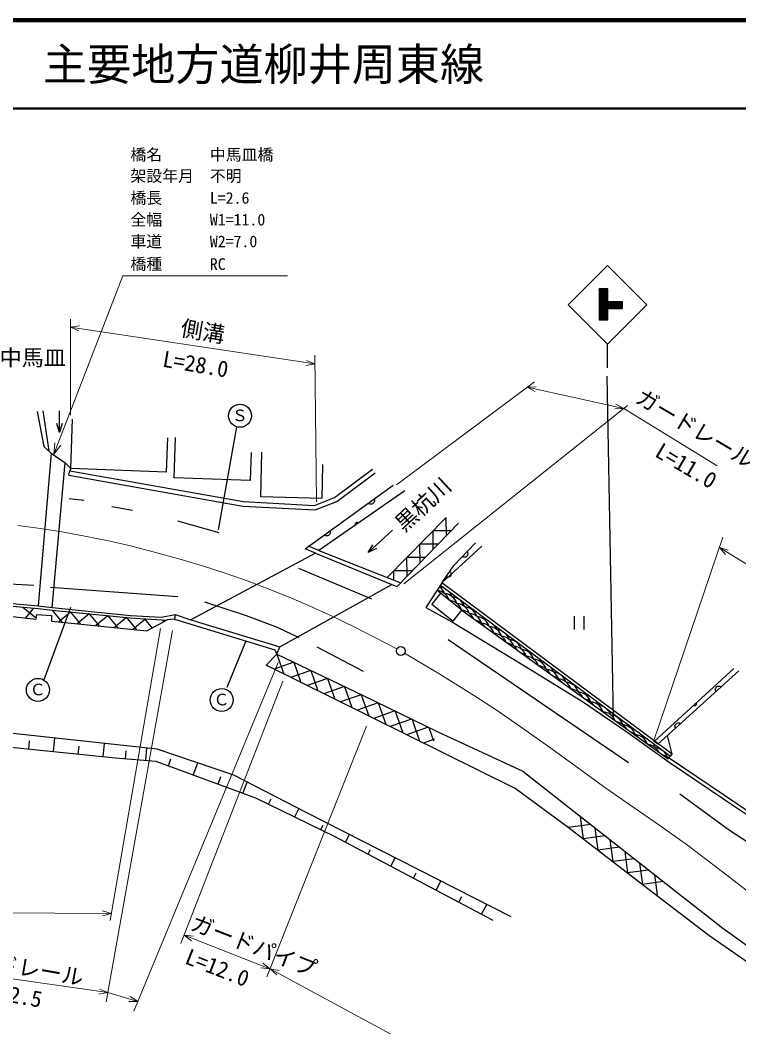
# Model space of a CAD drawing. Units: millimetres, scale not verified. Extents: x 40000 to 680000, y 20000 to 380000.
# Drawn here: x 214144 to 295619, y 265960 to 380000 of the extents above; entities that cross this region are included whole.
import ezdxf
from ezdxf.enums import TextEntityAlignment as Align

# ---------------------------------------------------------------- set-up
doc = ezdxf.new("R2010")
doc.units = ezdxf.units.MM
doc.header["$LTSCALE"] = 1000
doc.linetypes.add('CHAIN', pattern=[18.5, 12, -1.5, 3.5, -1.5])
for name, color, linetype, lineweight in [('M-BGD', 7, 'Continuous', 25), ('M-BGD-EXST', 7, 'Continuous', 25), ('M-BMK', 2, 'CHAIN', 13), ('M-BMK-SRVR', 3, 'Continuous', 25), ('M-STR-HTXT', 7, 'Continuous', 13), ('M-STR-STR1', 1, 'Continuous', 25), ('M-STR-STRC', 7, 'Continuous', 25), ('M-TTL', 2, 'Continuous', 140), ('M-TTL-LINE', 7, 'Continuous', 50)]:
    doc.layers.add(name, color=color, linetype=linetype, lineweight=lineweight)
doc.layers.add('M-BMK-HTXT', color=7, linetype='Continuous')
doc.layers.add('M-TTL-TXT', color=7, linetype='Continuous')
doc.styles.add('ＭＳ ゴシック', font='')
doc.styles.get('ＭＳ ゴシック').set_extended_font_data('MS Gothic')

msp = doc.modelspace()

# ---------------------------------------------------------------- hatches: boundary and pattern name
at = {"layer": 'M-STR-STRC'}
h = msp.add_hatch(dxfattribs=at)
h.set_pattern_fill('USER', color=256, style=0, pattern_type=2)
h.set_pattern_definition([(225, (280775, 349546), (70.7107, -70.7107), [])])
h.paths.add_polyline_path([(279769, 346057), (280775, 346057), (280775, 347332), (282386, 347332), (282386, 348137), (280775, 348137), (280775, 349546), (279769, 349546)])

# ---------------------------------------------------------------- linework, layer by layer
at = {"layer": 'M-BGD'}
for p, q in [((216094, 335661), (216814, 331718)), ((216720, 335724), (217389, 331194)), ((218598, 333298), (218613, 335739)), ((219885, 329224), (220100, 334782)), ((230843, 332671), (230693, 328805)), ((231609, 328151), (231775, 332709)), ((216814, 331718), (217653, 330955)), ((240334, 331008), (240219, 327837)), ((241423, 326005), (241557, 331066)), ((219244, 329848), (219885, 329224)), ((248433, 329670), (248331, 325822)), ((219676, 328439), (219762, 328932)), ((219676, 328439), (239408, 324959)), ((219885, 329224), (219762, 328932)), ((219762, 328932), (239465, 325456)), ((230693, 328805), (219885, 329224)), ((249786, 325922), (254077, 329128)), ((250032, 325482), (254377, 328727)), ((240219, 327837), (231609, 328151)), ((246441, 320128), (256446, 327304)), ((257748, 326686), (247995, 319934)), ((219714, 325822), (221413, 325607)), ((239465, 325456), (247516, 325019)), ((248331, 325822), (241423, 326005)), ((247516, 325019), (249786, 325922)), ((247599, 324514), (250032, 325482)), ((224550, 324912), (226872, 324505)), ((239408, 324959), (247599, 324514)), ((231971, 323284), (236687, 321944)), ((262448, 323663), (255762, 316867)), ((256882, 315834), (263838, 323002)), ((262465, 321587), (262448, 323663)), ((253601, 319687), (256340, 322228)), ((263029, 322168), (260960, 322151)), ((260977, 320054), (260960, 322151)), ((261562, 320656), (259472, 320639)), ((259490, 318521), (259472, 320639)), ((263310, 318228), (265774, 320791)), ((247613, 319608), (246441, 320128)), ((247995, 319934), (246848, 320420)), ((247995, 319934), (255762, 316867)), ((266464, 320396), (261980, 316282)), ((260094, 319144), (257985, 319127)), ((258002, 316988), (257985, 319127)), ((261980, 316282), (263310, 318228)), ((198935, 317035), (215696, 315979)), ((245699, 317916), (253982, 314455)), ((258627, 317632), (256497, 317615)), ((256505, 316581), (256497, 317615)), ((255762, 316867), (257307, 316272)), ((256262, 316079), (256882, 315834)), ((261980, 316282), (261411, 315410)), ((261793, 315994), (287854, 296625)), ((288044, 296857), (261957, 316246)), ((217588, 315759), (232018, 314703)), ((261411, 315410), (260117, 313467)), ((261804, 315082), (260821, 313854)), ((264203, 313163), (261406, 315401)), ((196851, 314248), (215979, 312149)), ((211568, 313757), (216174, 313358)), ((211598, 314056), (216199, 313657)), ((235037, 314111), (239767, 312568)), ((260821, 313854), (263220, 311935)), ((214448, 313508), (215994, 312242)), ((215651, 313403), (214736, 312286)), ((215979, 312149), (216025, 312668)), ((216025, 312668), (217717, 312556)), ((216174, 313358), (217762, 313152)), ((217717, 312556), (217695, 311924)), ((217762, 313152), (218868, 311804)), ((217762, 313152), (226617, 312278)), ((217791, 313451), (226640, 312577)), ((219873, 312944), (218526, 311839)), ((219873, 312944), (220985, 311587)), ((221984, 312735), (220629, 311624)), ((221984, 312735), (223103, 311371)), ((224095, 312527), (222732, 311409)), ((224095, 312527), (225220, 311155)), ((226640, 312577), (230160, 312379)), ((230160, 312379), (231702, 312676)), ((231702, 312676), (231643, 312142)), ((231702, 312676), (233498, 312066)), ((239767, 312568), (243263, 311232)), ((260117, 313467), (263174, 311813)), ((263220, 311935), (264203, 313163)), ((264203, 313163), (287600, 296314)), ((276945, 312486), (276945, 310986)), ((278096, 310986), (278096, 312486)), ((217695, 311924), (228518, 310818)), ((226206, 312319), (224835, 311194)), ((226206, 312319), (227338, 310938)), ((226617, 312278), (230791, 312044)), ((228399, 312178), (226938, 310979)), ((228255, 312186), (229114, 311139)), ((228518, 310818), (230820, 312059)), ((230613, 312054), (230235, 311744)), ((230289, 312072), (230459, 311864)), ((231643, 312142), (230820, 312059)), ((231643, 312142), (243029, 308681)), ((263174, 311813), (272203, 306345)), ((243263, 311232), (245731, 310049)), ((262653, 309836), (283111, 295895)), ((242019, 306926), (243258, 308185)), ((243029, 308681), (243258, 308185)), ((243258, 308185), (243600, 309021)), ((243258, 308185), (244051, 305924)), ((243258, 308185), (252955, 303524)), ((247788, 309021), (253032, 306245)), ((253932, 301051), (242019, 306926)), ((242086, 306994), (242129, 306872)), ((245170, 307266), (242925, 306479)), ((245170, 307266), (245973, 304976)), ((247082, 306347), (244809, 305550)), ((247082, 306347), (247895, 304028)), ((272203, 306345), (277994, 302748)), ((286014, 298283), (295062, 306569)), ((295601, 306291), (286441, 297967)), ((248994, 305428), (246693, 304621)), ((250906, 304509), (248576, 303692)), ((248994, 305428), (249817, 303080)), ((250906, 304509), (251739, 302132)), ((252817, 303590), (250460, 302763)), ((252817, 303590), (253661, 301185)), ((252955, 303524), (261490, 299375)), ((254718, 302667), (252344, 301834)), ((254733, 302659), (255585, 300231)), ((277994, 302748), (282814, 299474)), ((256617, 301743), (254226, 300905)), ((256650, 301728), (257509, 299276)), ((270269, 292948), (253932, 301051)), ((258517, 300820), (256104, 299974)), ((258566, 300796), (259434, 298322)), ((229694, 297430), (209440, 299600)), ((260416, 299897), (257981, 299043)), ((260482, 299865), (261015, 298345)), ((261490, 299375), (271115, 294910)), ((282814, 299474), (287706, 295949)), ((288044, 296857), (287531, 298958)), ((202503, 298725), (224952, 296418)), ((215130, 297428), (215225, 298355)), ((217936, 297139), (218094, 298673)), ((220742, 296851), (220836, 297764)), ((223549, 296562), (223704, 298071)), ((261110, 298550), (259858, 298111)), ((286441, 297967), (286014, 298283)), ((226099, 296325), (226171, 297211)), ((228393, 296139), (228508, 297557)), ((238364, 294458), (229694, 297430)), ((287600, 296314), (288044, 296857)), ((224952, 296418), (229541, 296046)), ((229541, 296046), (240817, 291892)), ((230950, 295527), (231239, 296311)), ((233769, 294488), (234275, 295860)), ((287700, 296437), (295483, 291177)), ((287706, 295949), (295260, 290845)), ((236589, 293450), (236906, 294311)), ((246635, 290200), (238364, 294458)), ((271115, 294910), (288909, 280940)), ((239408, 292411), (239875, 293680)), ((276269, 288560), (270269, 292948)), ((288940, 292358), (294572, 288224)), ((240817, 291892), (249732, 287580)), ((242303, 291173), (242595, 291777)), ((295260, 290845), (301699, 286528)), ((295483, 291177), (301922, 286861)), ((245274, 289736), (245725, 290668)), ((269818, 278413), (246635, 290200)), ((277618, 289804), (277951, 287268)), ((248246, 288299), (248498, 288820)), ((278783, 288890), (276269, 288560)), ((286298, 280858), (276269, 288560)), ((249732, 287580), (267736, 278034)), ((251018, 286898), (251466, 287744)), ((280434, 287594), (277951, 287268)), ((279305, 288480), (279634, 285976)), ((294572, 288224), (298809, 285486)), ((282084, 286298), (279634, 285976)), ((280992, 287156), (281316, 284684)), ((253590, 285534), (253873, 286068)), ((256162, 284171), (256657, 285104)), ((282678, 285831), (282999, 283392)), ((283735, 285002), (281316, 284684)), ((284365, 284507), (284681, 282100)), ((258734, 282807), (259045, 283394)), ((285386, 283705), (282999, 283392)), ((286052, 283182), (286349, 280917)), ((261306, 281443), (261848, 282465)), ((287037, 282409), (284681, 282100)), ((263878, 280080), (264217, 280719)), ((292208, 276292), (286298, 280858)), ((288909, 280940), (293817, 277142)), ((266450, 278716), (267039, 279826)), ((293817, 277142), (298170, 273994)), ((297760, 272441), (292208, 276292))]:
    msp.add_line(p, q, dxfattribs=at)
for points in [[(218892, 334296), (218598, 333298), (218319, 334300)], [(254270, 325743), (254297, 325650), (254304, 325558), (254293, 325443), (254250, 325352), (254190, 325275), (254089, 325203), (253996, 325170), (253897, 325158), (253782, 325184), (253698, 325220), (253620, 325277)], [(252466, 323030), (252428, 323059), (252386, 323078), (252329, 323092), (252279, 323086), (252232, 323072), (252181, 323037), (252151, 322997), (252128, 322953), (252121, 322894), (252124, 322849), (252137, 322802)], [(249267, 322155), (249295, 322062), (249301, 321970), (249291, 321854), (249247, 321764), (249187, 321687), (249086, 321614), (248994, 321582), (248894, 321570), (248779, 321596), (248695, 321631), (248617, 321689)], [(254529, 320157), (253601, 319687), (254140, 320576)], [(264820, 319798), (264864, 319711), (264887, 319622), (264897, 319507), (264871, 319410), (264826, 319323), (264740, 319233), (264655, 319185), (264559, 319155), (264442, 319160), (264352, 319179), (264265, 319221)], [(262871, 317585), (262929, 317507), (262966, 317423), (262996, 317311), (262986, 317211), (262956, 317118), (262886, 317016), (262810, 316954), (262721, 316908), (262604, 316893), (262512, 316898), (262419, 316925)], [(293015, 303941), (292977, 304030), (292960, 304120), (292957, 304237), (292990, 304331), (293041, 304415), (293132, 304499), (293221, 304541), (293318, 304565), (293435, 304552), (293523, 304527), (293607, 304479)], [(290505, 302396), (290547, 302372), (290591, 302360), (290650, 302354), (290699, 302366), (290743, 302386), (290789, 302428), (290814, 302471), (290830, 302518), (290829, 302577), (290820, 302622), (290800, 302666)], [(288435, 299779), (288397, 299869), (288380, 299959), (288377, 300075), (288410, 300170), (288461, 300254), (288553, 300337), (288641, 300379), (288738, 300403), (288855, 300390), (288943, 300365), (289027, 300317)]]:
    msp.add_lwpolyline(points, dxfattribs=at)
for centre, start, end in [((261210, 313723), 19.33089, 83.3495), ((260671, 314483), 19.33089, 53.03307), ((261531, 314124), 64.62485, 83.3495), ((262070, 313364), 19.33089, 83.3495), ((261531, 314124), 19.33089, 42.13296), ((262609, 312604), 19.33089, 83.3495), ((262930, 313005), 19.33089, 83.3495), ((263468, 312245), 19.33089, 83.3495), ((264007, 311485), 25.13181, 83.3495), ((264328, 311886), 19.33089, 83.3495), ((264867, 311126), 19.33089, 83.3495), ((263789, 312646), 19.33089, 25.68305), ((265188, 311528), 75.98929, 83.3495), ((265406, 310366), 32.26453, 76.21677), ((265727, 310767), 19.33089, 83.3495), ((266266, 310007), 19.33089, 83.3495), ((265188, 311528), 19.33089, 30.76852), ((266586, 310409), 69.46347, 83.3495), ((266586, 310409), 19.33089, 37.29433), ((267125, 309649), 19.33089, 83.3495), ((266804, 309247), 43.04877, 65.43253), ((267664, 308889), 23.1067, 83.3495), ((267985, 309290), 56.44653, 83.3495), ((268524, 308530), 19.33089, 83.3495), ((267985, 309290), 19.33089, 50.31128), ((269063, 307770), 29.69128, 78.79002), ((269384, 308171), 19.33089, 83.3495), ((269922, 307411), 19.33089, 83.3495), ((268845, 308931), 19.33089, 23.31669), ((270243, 307812), 78.79761, 83.3495), ((270782, 307052), 19.33089, 83.3495), ((270461, 306651), 38.65852, 69.82278), ((271321, 306292), 21.19376, 83.3495), ((270243, 307812), 19.33089, 27.9602), ((271642, 306693), 73.17421, 83.3495), ((272181, 305933), 19.33089, 83.3495), ((272720, 305173), 27.34949, 81.13181), ((271642, 306693), 19.33089, 33.5836), ((273041, 305574), 65.24752, 83.3495), ((273579, 304814), 19.33089, 83.3495), ((273041, 305574), 19.33089, 41.51028), ((274118, 304054), 35.23915, 73.24215), ((274439, 304455), 19.33089, 83.3495), ((274978, 303695), 19.37435, 83.3495), ((275838, 303337), 19.33089, 83.3495), ((275299, 304097), 19.33089, 25.41582), ((276697, 302978), 76.3116, 83.3495), ((275517, 302935), 51.88209, 56.59922), ((276377, 302577), 25.18295, 83.29835), ((277236, 302218), 19.33089, 83.3495), ((276697, 302978), 19.33089, 30.44621), ((278096, 301859), 69.90778, 83.3495), ((277775, 301458), 32.33106, 76.15024), ((278635, 301099), 19.33089, 83.3495), ((278096, 301859), 19.33089, 36.85003), ((279495, 300740), 58.249, 83.3495), ((279174, 300339), 43.17759, 65.30372), ((280033, 299980), 23.15482, 83.3495), ((279495, 300740), 19.33089, 48.50881), ((280893, 299621), 19.33089, 83.3495), ((281432, 298861), 29.75119, 78.73012), ((280354, 300381), 19.33089, 23.06858), ((281753, 299262), 79.08671, 83.3495), ((282292, 298502), 19.33089, 83.3495), ((281753, 299262), 19.33089, 27.67109), ((283152, 298143), 73.53935, 83.3495), ((282831, 297742), 38.75134, 69.72997), ((283690, 297383), 21.23937, 83.3495), ((283152, 298143), 19.33089, 33.21846), ((284550, 297025), 65.83955, 83.3495), ((285089, 296265), 27.40451, 81.07679), ((284550, 297025), 19.33089, 40.91826), ((285949, 295906), 19.33089, 83.3495), ((286488, 295146), 46.61142, 73.16564), ((287347, 294787), 77.89599, 83.3495)]:
    msp.add_arc(centre, 1690, start, end, dxfattribs=at)
at = {"layer": 'M-BGD-EXST'}
for p, q in [((236619, 322272), (238707, 333932)), ((216857, 305311), (219876, 313495)), ((237627, 304422), (239714, 309604))]:
    msp.add_line(p, q, dxfattribs=at)
for centre in [(239075, 335182), (216160, 304131), (236994, 302992)]:
    msp.add_circle(centre, 1304, dxfattribs=at)
at = {"layer": 'M-BMK'}
for points in [[(213871, 322768), (216466, 322418), (219081, 322001), (221686, 321525), (224163, 321015), (226639, 320445), (229382, 319750), (232121, 318995), (234821, 318181), (237513, 317307), (239986, 316443), (242448, 315519), (244813, 314566), (247155, 313558), (249592, 312441), (252011, 311267), (254433, 310036), (256853, 308778)], [(257728, 308295), (261708, 305894), (265655, 303443), (268203, 301789), (270725, 300079), (274046, 297733), (277342, 295330), (280277, 293197), (283247, 291114), (286528, 288848), (289782, 286528), (293744, 283504), (297722, 280477)]]:
    msp.add_lwpolyline(points, dxfattribs=at)
at = {"layer": 'M-BMK-SRVR'}
msp.add_circle((257291, 308538), 498, dxfattribs=at)
at = {"layer": 'M-STR-HTXT'}
for p, q in [((217959, 330818), (225785, 351052)), ((225789, 351051), (244445, 351051)), ((219865, 335243), (219855, 346112)), ((219856, 345206), (247569, 341058)), ((247558, 342038), (247736, 325423)), ((256796, 327362), (272449, 339033)), ((271614, 338410), (282596, 336018)), ((283009, 336347), (257629, 316154)), ((282596, 336018), (293153, 329519)), ((285959, 298294), (293814, 321424)), ((293416, 320252), (308680, 310883)), ((231401, 310842), (223912, 268800)), ((224354, 278009), (230057, 311088)), ((227032, 267720), (243405, 307227)), ((243943, 305137), (232378, 275398)), ((242107, 271614), (253394, 300010)), ((161315, 279207), (224492, 278811)), ((232741, 276330), (242469, 272546)), ((224100, 269854), (204629, 272601)), ((242474, 272540), (322980, 229064)), ((224100, 269854), (227493, 268833))]:
    msp.add_line(p, q, dxfattribs=at)
for points in [[(220816, 344806), (219856, 345206), (220882, 345374)], [(246606, 341453), (247569, 341058), (246543, 340884)], [(272529, 337916), (271614, 338410), (272651, 338475)], [(281680, 336512), (282596, 336018), (281558, 335953)], [(218745, 331854), (217959, 330818), (218078, 332112)], [(294118, 319484), (293416, 320252), (294418, 319972)], [(223494, 279105), (224492, 278811), (223490, 278533)], [(233568, 275699), (232741, 276330), (233776, 276233)], [(241641, 273177), (242469, 272546), (241434, 272643)], [(243242, 271837), (242474, 272540), (243497, 272350)], [(223135, 270245), (224100, 269854), (223075, 269675)], [(226619, 269396), (227493, 268833), (226454, 268848)]]:
    msp.add_lwpolyline(points, dxfattribs=at)
at = {"layer": 'M-STR-STR1'}
for p, q in [((217653, 330955), (216199, 313657)), ((217653, 330955), (219244, 329848)), ((217791, 313450), (219244, 329848)), ((247613, 319608), (233498, 312066)), ((247613, 319608), (256262, 316079)), ((243600, 309021), (256262, 316079)), ((216199, 313657), (217791, 313450)), ((233498, 312066), (243600, 309021))]:
    msp.add_line(p, q, dxfattribs=at)
at = {"layer": 'M-STR-STRC'}
for p, q in [((280720, 352190), (276265, 347735)), ((285175, 347735), (280720, 352190)), ((279769, 349546), (279769, 346057)), ((280775, 349546), (279769, 349546)), ((280775, 348137), (280775, 349546)), ((280775, 348137), (282386, 348137)), ((282386, 348137), (282386, 347332)), ((280720, 343281), (276265, 347735)), ((280720, 343281), (285175, 347735)), ((280775, 346057), (280775, 347332)), ((280775, 347332), (282386, 347332)), ((279769, 346057), (280775, 346057)), ((280720, 340607), (280720, 343281)), ((280651, 339673), (281358, 300918))]:
    msp.add_line(p, q, dxfattribs=at)
at = {"layer": 'M-TTL'}
msp.add_line((680000, 380000), (40000, 380000), dxfattribs=at)
at = {"layer": 'M-TTL-LINE'}
msp.add_line((40000, 370000), (680000, 370000), dxfattribs=at)

# ---------------------------------------------------------------- texts
at = {"layer": 'M-BGD-EXST', "style": 'ＭＳ ゴシック'}
for s, p in [('Ｓ', (238148, 334171)), ('Ｃ', (215233, 303120)), ('Ｃ', (236067, 301981))]:
    msp.add_text(s, height=1320, dxfattribs=at).set_placement(p, align=Align.BOTTOM_LEFT)
at = {"layer": 'M-BMK-HTXT', "style": 'ＭＳ ゴシック'}
msp.add_text('中馬皿', height=1833, dxfattribs=at).set_placement((211826, 340304), align=Align.BOTTOM_LEFT)
msp.add_text('黒杭川', height=1833, rotation=42.7, dxfattribs=at).set_placement((258039, 321522), align=Align.BOTTOM_LEFT)
at = {"layer": 'M-STR-HTXT', "style": 'ＭＳ ゴシック'}
for s, p in [('橋名\u3000\u3000\u3000中馬皿橋', (226645, 363706)), ('架設年月\u3000不明', (226645, 361297)), ('橋長\u3000\u3000\u3000L=2.6', (226645, 358805)), ('全幅\u3000\u3000\u3000W1=11.0', (226645, 356343)), ('車道\u3000\u3000\u3000W2=7.0', (226645, 353880)), ('橋種\u3000\u3000\u3000RC', (226645, 351315))]:
    msp.add_text(s, height=1320, dxfattribs=at).set_placement(p, align=Align.BOTTOM_LEFT)
for s, rotation, p in [('側溝', 350.4, (232149, 343725)), ('L=28.0', 350.4, (230110, 340212)), ('ガードレール', 329.4, (283458, 336313)), ('L=11.0', 329.4, (285687, 330178)), ('ガードパイプ', 338.7, (233132, 276514)), ('ガードレール', 349.9, (206293, 272700)), ('L=12.0', 338.7, (232496, 272664)), ('L=12.5', 349.9, (208989, 268900))]:
    msp.add_text(s, height=1833, rotation=rotation, dxfattribs=at).set_placement(p, align=Align.BOTTOM_LEFT)
at = {"layer": 'M-TTL-TXT', "style": 'ＭＳ ゴシック'}
msp.add_text('主要地方道柳井周東線', height=3666, dxfattribs=at).set_placement((216734, 375000), align=Align.MIDDLE_LEFT)

doc.saveas('drawing.dxf')
